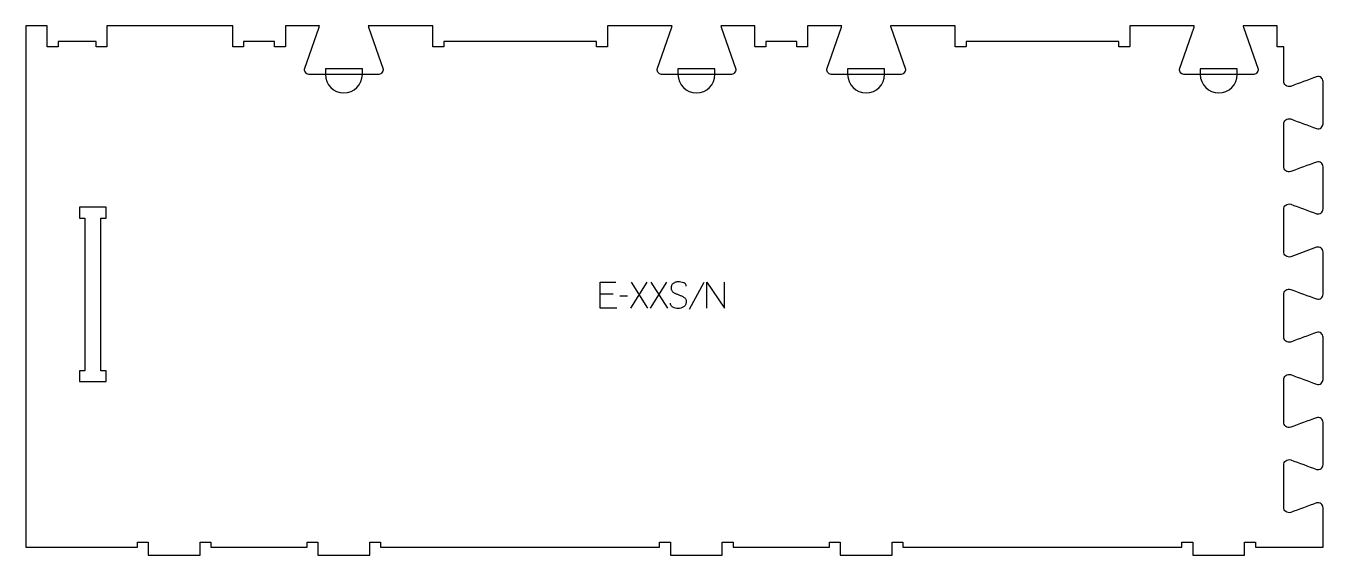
# Model space of a CAD drawing. Extents: x 0 to 1490, y 0 to 608.
import ezdxf

# ---------------------------------------------------------------- set-up
doc = ezdxf.new("R2010")
doc.units = 0
for name, color, linetype in [('1_ANYTOOL_1MMDEEP_LABELS_S', 2, 'CONTINUOUS'), ('3_ANYTOOL_CUTTHROUGH_INSID', 4, 'CONTINUOUS'), ('4_ANYTOOL_CUTTHROUGH_OUTSI', 5, 'CONTINUOUS'), ('5_ANYTOOL_HALF_MILL_9MM_IN', 3, 'CONTINUOUS')]:
    doc.layers.add(name, color=color, linetype=linetype)

msp = doc.modelspace()

# ---------------------------------------------------------------- linework, layer by layer
at = {"layer": '1_ANYTOOL_1MMDEEP_LABELS_S'}
for p, q in [((713.256551, 313.816704), (694.356551, 283.816704)), ((714.499408, 283.816704), (695.556551, 313.816704)), ((735.970837, 313.816704), (717.070837, 283.816704)), ((737.213694, 283.816704), (718.270837, 313.816704)), ((778.913694, 313.345276), (761.72798, 282.573847)), ((674.42798, 299.888133), (659.770837, 299.888133)), ((690.92798, 297.702419), (682.142265, 297.616704))]:
    msp.add_line(p, q, dxfattribs=at)
for points in [[(678.713694, 283.816704), (659.770837, 283.816704), (659.770837, 313.816704), (677.599408, 313.816704)], [(782.342265, 283.816704), (782.342265, 313.816704), (802.399408, 283.816704), (802.399408, 313.816704)]]:
    msp.add_lwpolyline(points, dxfattribs=at)
msp.add_lwpolyline([(758.599408, 309.23099, 0.071867), (758.406295, 310.567597, 0.100684), (757.779765, 311.748847, 0.047558), (757.305212, 312.225298, 0.038563), (756.755212, 312.614026, 0.037928), (756.058024, 312.961494, 0.026634), (755.320837, 313.216704, 0.028461), (752.297503, 313.902687, 0.041577), (749.213694, 314.159562, 0.036938), (747.711334, 314.048422, 0.041531), (746.245837, 313.704204, 0.041583), (744.86846, 313.126996, 0.038125), (743.599408, 312.338133, 0.057611), (742.529256, 311.346229, 0.065808), (741.735122, 310.125633, 0.06469), (741.257626, 308.666078, 0.046778), (741.113694, 307.13099, 0.052235), (741.27605, 305.581148, 0.075448), (741.820837, 304.13099, 0.076671), (742.736929, 302.957938, 0.061023), (743.942265, 302.073847, 0.021951), (746.971119, 300.546502, 0.018213), (750.113694, 299.266704, -0.02405), (753.215178, 297.961242, -0.02981), (756.156551, 296.33099, -0.068439), (757.297853, 295.36506, -0.079282), (758.106551, 294.113133, -0.076308), (758.531551, 292.534451, -0.047772), (758.556551, 290.888133, -0.046243), (758.263316, 289.207174, -0.06359), (757.613694, 287.636347, -0.064671), (756.64087, 286.352158, -0.057073), (755.385122, 285.338133, -0.067522), (752.416814, 283.975223, -0.070793), (749.192265, 283.473847, -0.064027), (746.05325, 283.836362, -0.070447), (743.12798, 285.016704, -0.054374), (741.969562, 285.866337, -0.074742), (741.070837, 286.977419, -0.075199), (740.54783, 288.283797, -0.057737), (740.385122, 289.688133)], format="xyb", dxfattribs=at)
at = {"layer": '3_ANYTOOL_CUTTHROUGH_INSID'}
msp.add_lwpolyline([(67.5, 387.5), (67.5, 212), (61.5, 212), (61.5, 199.5), (92, 199.5), (92, 212), (86, 212), (86, 387.5), (92, 387.5), (92, 400), (61.5, 400), (61.5, 387.5)], close=True, dxfattribs=at)
at = {"layer": '4_ANYTOOL_CUTTHROUGH_OUTSI'}
msp.add_lwpolyline([(1415.547, 558.75, -0.414214), (1409.297, 552.5), (1331.297, 552.5, -0.414214), (1325.047, 558.75, -0.084368), (1325.061035, 558.832588), (1341.960148, 607.116195, 0.0608), (1342.191479, 608.5), (1268, 608.5), (1268, 584.75, -0.414214), (1267.75, 584.5), (1255.75, 584.5, -0.414214), (1255.5, 584.75), (1255.5, 590.5), (1080, 590.5), (1080, 584.75, -0.414214), (1079.75, 584.5), (1067.75, 584.5, -0.414214), (1067.5, 584.75), (1067.5, 608.5), (993.308437, 608.5, 0.061784), (993.543431, 607.10513), (1010.438965, 558.832588, -0.084368), (1010.453, 558.75, -0.414214), (1004.203, 552.5), (926.203, 552.5, -0.414214), (919.953, 558.75, -0.084368), (919.967035, 558.832588), (936.866148, 607.116195, 0.0608), (937.097479, 608.5), (898, 608.5), (898, 584.75, -0.414214), (897.75, 584.5), (885.75, 584.5, -0.414214), (885.5, 584.75), (885.5, 590.5), (850, 590.5), (850, 584.75, -0.414214), (849.75, 584.5), (837.75, 584.5, -0.414214), (837.5, 584.75), (837.5, 608.5), (798.402437, 608.5, 0.061784), (798.637431, 607.10513), (815.532965, 558.832588, -0.084368), (815.547, 558.75, -0.414214), (809.297, 552.5), (731.297, 552.5, -0.414214), (725.047, 558.75, -0.084368), (725.061035, 558.832588), (741.960148, 607.116195, 0.0608), (742.191479, 608.5), (668, 608.5), (668, 584.75, -0.414214), (667.75, 584.5), (655.75, 584.5, -0.414214), (655.5, 584.75), (655.5, 590.5), (480, 590.5), (480, 584.75, -0.414214), (479.75, 584.5), (467.75, 584.5, -0.414214), (467.5, 584.75), (467.5, 608.5), (393.308437, 608.5, 0.061784), (393.543431, 607.10513), (410.438965, 558.832588, -0.084368), (410.453, 558.75, -0.414214), (404.203, 552.5), (326.203, 552.5, -0.414214), (319.953, 558.75, -0.084368), (319.967035, 558.832588), (336.866148, 607.116195, 0.0608), (337.097479, 608.5), (298, 608.5), (298, 584.75, -0.414214), (297.75, 584.5), (285.75, 584.5, -0.414214), (285.5, 584.75), (285.5, 590.5), (250, 590.5), (250, 584.75, -0.414214), (249.75, 584.5), (237.75, 584.5, -0.414214), (237.5, 584.75), (237.5, 608.5), (93, 608.5), (93, 584.75, -0.414214), (92.75, 584.5), (80.75, 584.5, -0.414214), (80.5, 584.75), (80.5, 590.5), (37, 590.5), (37, 584.75, -0.414214), (36.75, 584.5), (24.75, 584.5, -0.414214), (24.5, 584.75), (24.5, 608.5), (0, 608.5), (0, 9), (128, 9), (128, 14.75, -0.414214), (128.25, 15), (140.25, 15, -0.414214), (140.5, 14.75), (140.5, 0), (200, 0), (200, 14.75, -0.414214), (200.25, 15), (212.25, 15, -0.414214), (212.5, 14.75), (212.5, 9), (323, 9), (323, 14.75, -0.414214), (323.25, 15), (335.25, 15, -0.414214), (335.5, 14.75), (335.5, 0), (395, 0), (395, 14.75, -0.414214), (395.25, 15), (407.25, 15, -0.414214), (407.5, 14.75), (407.5, 9), (417.75, 9), (717.75, 9), (728, 9), (728, 14.75, -0.414214), (728.25, 15), (740.25, 15, -0.414214), (740.5, 14.75), (740.5, 0), (800, 0), (800, 14.75, -0.414214), (800.25, 15), (812.25, 15, -0.414214), (812.5, 14.75), (812.5, 9), (923, 9), (923, 14.75, -0.414214), (923.25, 15), (935.25, 15, -0.414214), (935.5, 14.75), (935.5, 0), (995, 0), (995, 14.75, -0.414214), (995.25, 15), (1007.25, 15, -0.414214), (1007.5, 14.75), (1007.5, 9), (1328, 9), (1328, 14.75, -0.414214), (1328.25, 15), (1340.25, 15, -0.414214), (1340.5, 14.75), (1340.5, 0), (1400, 0), (1400, 14.75, -0.414214), (1400.25, 15), (1412.25, 15, -0.414214), (1412.5, 14.75), (1412.5, 9), (1490.112632, 9), (1490.112632, 54.503465, 0.237079), (1487.794982, 59.11665, 0.237104), (1482.710466, 60.010738, -0.000004), (1452.949579, 49.015688, -0.015611), (1452.934778, 49.010739, -0.237077), (1447.408184, 49.982824, -0.237079), (1444.889, 54.997153), (1444.888544, 103.503238, -0.237079), (1447.407728, 108.51757, -0.237079), (1452.934468, 109.489653, -0.015604), (1452.949264, 109.484706, 0.000004), (1482.725249, 98.485176, 0.236338), (1487.794982, 99.384196, 0.237079), (1490.112632, 103.997379), (1490.112176, 152.503464, 0.237079), (1487.794526, 157.11665, 0.237104), (1482.71001, 158.010738, -0.000004), (1452.949123, 147.015688, -0.015611), (1452.934322, 147.010739, -0.237077), (1447.407728, 147.982824, -0.237079), (1444.888544, 152.997153), (1444.888088, 201.503238, -0.237079), (1447.407273, 206.51757, -0.237079), (1452.934013, 207.489653, -0.015604), (1452.948808, 207.484706, 0.000004), (1482.724793, 196.485176, 0.236338), (1487.794526, 197.384196, 0.237079), (1490.112176, 201.997379), (1490.11172, 250.503464, 0.237079), (1487.79407, 255.11665, 0.237104), (1482.709554, 256.010738, -0.000004), (1452.948668, 245.015688, -0.015611), (1452.933866, 245.010739, -0.237077), (1447.407273, 245.982824, -0.237079), (1444.888088, 250.997153), (1444.887633, 299.503238, -0.237079), (1447.406817, 304.51757, -0.237079), (1452.933557, 305.489653, -0.015604), (1452.948352, 305.484706, 0.000004), (1482.724337, 294.485176, 0.236338), (1487.79407, 295.384196, 0.237079), (1490.11172, 299.997379), (1490.111264, 348.503464, 0.237079), (1487.793615, 353.116649, 0.237104), (1482.709098, 354.010738), (1452.948212, 343.015688, -0.015611), (1452.93341, 343.010739, -0.237077), (1447.406817, 343.982824, -0.237079), (1444.887633, 348.997153), (1444.887177, 397.503238, -0.237079), (1447.406361, 402.51757, -0.237079), (1452.933101, 403.489653, -0.015604), (1452.947896, 403.484706, 0.000004), (1482.723881, 392.485176, 0.236338), (1487.793615, 393.384196, 0.237079), (1490.111264, 397.997379), (1490.110808, 446.503464, 0.237079), (1487.793159, 451.116649, 0.237104), (1482.708642, 452.010738, -0.000004), (1452.947756, 441.015688, -0.015611), (1452.932955, 441.010739, -0.237077), (1447.406361, 441.982824, -0.237079), (1444.887177, 446.997153), (1444.886721, 495.503238, -0.237079), (1447.405905, 500.51757, -0.237079), (1452.932645, 501.489653, -0.015604), (1452.947441, 501.484706, 0.000004), (1482.723426, 490.485176, 0.236338), (1487.793159, 491.384196, 0.237079), (1490.110808, 495.997379), (1490.110353, 544.503464, 0.237079), (1487.792703, 549.116649, 0.237104), (1482.708187, 550.010738, -0.000004), (1452.9473, 539.015688, -0.015611), (1452.932499, 539.010739, -0.237077), (1447.405905, 539.982824, -0.237079), (1444.886721, 544.997154), (1444.886721, 584.5), (1437.75, 584.5, -0.414214), (1437.5, 584.75), (1437.5, 608.5), (1398.402437, 608.5, 0.061784), (1398.637431, 607.10513), (1415.532965, 558.832588, -0.084368)], format="xyb", close=True, dxfattribs=at)
at = {"layer": '5_ANYTOOL_HALF_MILL_9MM_IN'}
for points in [[(343.953002, 552.74, 0.999765), (386.453, 552.75), (386.453, 559), (343.953, 559)], [(749.047, 552.75, 1), (791.547, 552.75), (791.547, 559), (749.047, 559)], [(943.953, 553), (943.953, 552.75, 1), (986.453, 552.75), (986.453, 559), (943.953, 559)], [(1349.047, 552.75, 1), (1391.547, 552.75), (1391.547, 559), (1349.047, 559)]]:
    msp.add_lwpolyline(points, format="xyb", close=True, dxfattribs=at)

doc.saveas('drawing.dxf')
